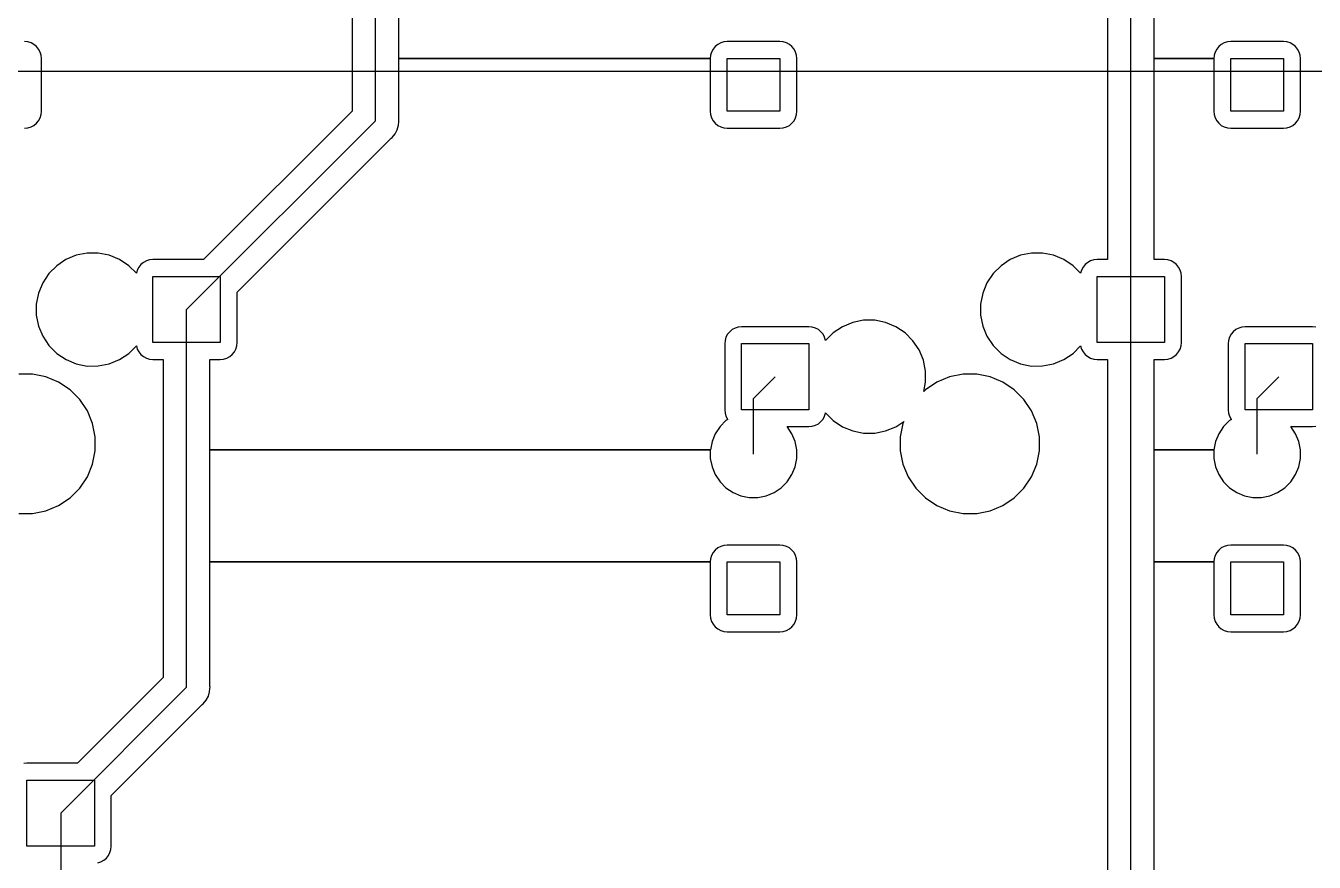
# Model space of a CAD drawing. Extents: x -29462 to 42578, y -23213 to 32194.
# Drawn here: x 34381 to 39796, y -18727 to -15211 of the extents above; entities that cross this region are included whole.
import ezdxf

# ---------------------------------------------------------------- set-up
doc = ezdxf.new("R2010")
doc.units = 0

msp = doc.modelspace()

# ---------------------------------------------------------------- linework, layer by layer
at = {"layer": 'Layer 1'}
for p, q in [((39025.1, -19049.8), (39025.1, -12170.7)), ((35850.1, -15610.1), (35850.1, -14287.3)), ((35751.9, -14497.1), (35751.9, -15569.5)), ((38926.9, -14497.1), (38926.9, -16194.2)), ((35948.6, -15348.5), (35948.6, -14877.2)), ((39123.6, -15348.5), (39123.6, -14877.2)), ((34389.30897, -15278.96043), (34375.48007, -15277.60576)), ((34402.57337, -15282.9962), (34389.30897, -15278.96043)), ((34414.99117, -15289.54375), (34402.57337, -15282.9962)), ((34425.71557, -15298.3773), (34414.99117, -15289.54375)), ((34434.46445, -15309.1017), (34425.71557, -15298.3773)), ((34440.95556, -15321.3784), (34434.46445, -15309.1017)), ((34445.18889, -15334.6711), (34440.95556, -15321.3784)), ((37262.92451, -15321.37264), (37258.9734, -15334.66534)), ((37269.41562, -15309.09594), (37262.92451, -15321.37264)), ((37278.1645, -15298.37154), (37269.41562, -15309.09594)), ((37288.8889, -15289.53799), (37278.1645, -15298.37154)), ((37301.3067, -15282.99044), (37288.8889, -15289.53799)), ((37314.5711, -15278.95467), (37301.3067, -15282.99044)), ((37328.4, -15277.6), (37314.5711, -15278.95467)), ((37550.48007, -15277.60576), (37328.4, -15277.6)), ((37564.30897, -15278.96043), (37550.48007, -15277.60576)), ((37577.57337, -15282.9962), (37564.30897, -15278.96043)), ((37589.99117, -15289.54375), (37577.57337, -15282.9962)), ((37600.71557, -15298.3773), (37589.99117, -15289.54375)), ((37609.46445, -15309.1017), (37600.71557, -15298.3773)), ((37615.95556, -15321.3784), (37609.46445, -15309.1017)), ((37620.18889, -15334.6711), (37615.95556, -15321.3784)), ((39379.52451, -15321.37264), (39375.5734, -15334.66534)), ((39386.01562, -15309.09594), (39379.52451, -15321.37264)), ((39394.7645, -15298.37154), (39386.01562, -15309.09594)), ((39405.4889, -15289.53799), (39394.7645, -15298.37154)), ((39417.9067, -15282.99044), (39405.4889, -15289.53799)), ((39431.1711, -15278.95467), (39417.9067, -15282.99044)), ((39445, -15277.6), (39431.1711, -15278.95467)), ((39667.18007, -15277.60576), (39445, -15277.6)), ((39681.00897, -15278.96043), (39667.18007, -15277.60576)), ((39694.27337, -15282.9962), (39681.00897, -15278.96043)), ((39706.69117, -15289.54375), (39694.27337, -15282.9962)), ((39717.41557, -15298.3773), (39706.69117, -15289.54375)), ((39726.16445, -15309.1017), (39717.41557, -15298.3773)), ((39732.65556, -15321.3784), (39726.16445, -15309.1017)), ((39736.88889, -15334.6711), (39732.65556, -15321.3784)), ((34446.6, -15348.5), (34445.18889, -15334.6711)), ((34446.61993, -15570.70576), (34446.6, -15348.5)), ((37257.56229, -15348.49424), (35948.6, -15348.5)), ((35948.6, -15605.41978), (35948.6, -15348.5)), ((35948.6, -15348.5), (37257.5, -15348.5)), ((37257.5, -15348.5), (37257.5, -15570.7)), ((37258.9734, -15334.66534), (37257.56229, -15348.49424)), ((37328.4, -15570.7), (37328.4, -15348.5)), ((37328.4, -15348.5), (37550.5, -15348.5)), ((37550.5, -15348.5), (37550.5, -15570.7)), ((37621.6, -15348.5), (37620.18889, -15334.6711)), ((37621.61993, -15570.70576), (37621.6, -15348.5)), ((39374.16229, -15348.49424), (39123.6, -15348.5)), ((39123.6, -16194.2), (39123.6, -15348.5)), ((39123.6, -15348.5), (39374.2, -15348.5)), ((39375.5734, -15334.66534), (39374.16229, -15348.49424)), ((39374.2, -15348.5), (39374.2, -15570.7)), ((39445, -15570.7), (39445, -15348.5)), ((39445, -15348.5), (39667.1, -15348.5)), ((39667.1, -15348.5), (39667.1, -15570.7)), ((39738.3, -15348.5), (39736.88889, -15334.6711)), ((39738.21993, -15570.70576), (39738.3, -15348.5)), ((4404.28, -15402.5), (42577.9, -15402.5)), ((34440.97549, -15597.82736), (34445.20882, -15584.53466)), ((34445.20882, -15584.53466), (34446.61993, -15570.70576)), ((35751.9, -15569.5), (35127.343, -16194.198)), ((37257.5, -15570.7), (37258.91111, -15584.5289)), ((37258.91111, -15584.5289), (37262.86222, -15597.8216)), ((37550.5, -15570.7), (37328.4, -15570.7)), ((37615.97549, -15597.82736), (37620.20882, -15584.53466)), ((37620.20882, -15584.53466), (37621.61993, -15570.70576)), ((39374.2, -15570.7), (39375.61111, -15584.5289)), ((39375.61111, -15584.5289), (39379.56222, -15597.8216)), ((39667.1, -15570.7), (39445, -15570.7)), ((39732.57549, -15597.82736), (39736.80882, -15584.53466)), ((39736.80882, -15584.53466), (39738.21993, -15570.70576)), ((34375.5, -15641.6), (34389.3289, -15640.24533)), ((34389.3289, -15640.24533), (34402.5933, -15636.20956)), ((34402.5933, -15636.20956), (34415.0111, -15629.66201)), ((34415.0111, -15629.66201), (34425.7355, -15620.82846)), ((34425.7355, -15620.82846), (34434.48438, -15610.10406)), ((34434.48438, -15610.10406), (34440.97549, -15597.82736)), ((35056.5, -16404), (35850.108, -15610.11)), ((35932.50369, -15665.16198), (35941.53479, -15648.05928)), ((35941.53479, -15648.05928), (35947.17923, -15629.54548)), ((35947.17923, -15629.54548), (35948.59034, -15615.09568)), ((35948.59034, -15615.09568), (35948.6, -15615.1)), ((35949.164444, -15610.24578), (35948.6, -15605.41978)), ((35948.6, -15615.1), (35949.164444, -15610.24578)), ((37262.86222, -15597.8216), (37269.35333, -15610.0983)), ((37269.35333, -15610.0983), (37278.10221, -15620.8227)), ((37278.10221, -15620.8227), (37288.82661, -15629.65625)), ((37288.82661, -15629.65625), (37301.24441, -15636.2038)), ((37301.24441, -15636.2038), (37314.50881, -15640.23957)), ((37314.50881, -15640.23957), (37328.33771, -15641.59424)), ((37328.33771, -15641.59424), (37550.5, -15641.6)), ((37550.5, -15641.6), (37564.3289, -15640.24533)), ((37564.3289, -15640.24533), (37577.5933, -15636.20956)), ((37577.5933, -15636.20956), (37590.0111, -15629.66201)), ((37590.0111, -15629.66201), (37600.7355, -15620.82846)), ((37600.7355, -15620.82846), (37609.48438, -15610.10406)), ((37609.48438, -15610.10406), (37615.97549, -15597.82736)), ((39379.56222, -15597.8216), (39386.05333, -15610.0983)), ((39386.05333, -15610.0983), (39394.80221, -15620.8227)), ((39394.80221, -15620.8227), (39405.52661, -15629.65625)), ((39405.52661, -15629.65625), (39417.94441, -15636.2038)), ((39417.94441, -15636.2038), (39431.20881, -15640.23957)), ((39431.20881, -15640.23957), (39445.03771, -15641.59424)), ((39445.03771, -15641.59424), (39667.1, -15641.6)), ((39667.1, -15641.6), (39680.9289, -15640.24533)), ((39680.9289, -15640.24533), (39694.1933, -15636.20956)), ((39694.1933, -15636.20956), (39706.6111, -15629.66201)), ((39706.6111, -15629.66201), (39717.3355, -15620.82846)), ((39717.3355, -15620.82846), (39726.08438, -15610.10406)), ((39726.08438, -15610.10406), (39732.57549, -15597.82736)), ((35269, -16330.5), (35916.417, -15683.196)), ((35916.417, -15683.196), (35920.08589, -15680.11978)), ((35920.08589, -15680.11978), (35932.50369, -15665.16198)), ((34592.7978, -16175.91577), (34549.6178, -16193.80867)), ((34638.8, -16166.8), (34592.7978, -16175.91577)), ((34685.3801, -16166.75113), (34638.8, -16166.8)), ((34731.3823, -16175.8669), (34685.3801, -16166.75113)), ((34774.5623, -16193.7598), (34731.3823, -16175.8669)), ((38561.68, -16175.91577), (38518.5, -16193.80867)), ((38607.4, -16166.8), (38561.68, -16175.91577)), ((38654.2623, -16166.75113), (38607.4, -16166.8)), ((38699.9823, -16175.8669), (38654.2623, -16166.75113)), ((38743.1623, -16193.7598), (38699.9823, -16175.8669)), ((34510.9534, -16219.74487), (34477.9334, -16252.79307)), ((34549.6178, -16193.80867), (34510.9534, -16219.74487)), ((34813.2267, -16219.696), (34774.5623, -16193.7598)), ((34845.4, -16251.7), (34813.2267, -16219.696)), ((34849.32451, -16237.97264), (34845.3734, -16251.26534)), ((34855.81562, -16225.72424), (34849.32451, -16237.97264)), ((34864.5645, -16214.97154), (34855.81562, -16225.72424)), ((34875.5712, -16206.13799), (34864.5645, -16214.97154)), ((34887.7067, -16199.59044), (34875.5712, -16206.13799)), ((34900.9711, -16195.55467), (34887.7067, -16199.59044)), ((34914.8, -16194.2), (34900.9711, -16195.55467)), ((35127.343, -16194.198), (34914.8, -16194.2)), ((38479.5534, -16219.74487), (38446.5334, -16252.79307)), ((38518.5, -16193.80867), (38479.5534, -16219.74487)), ((38782.1089, -16219.696), (38743.1623, -16193.7598)), ((38814, -16251.7), (38782.1089, -16219.696)), ((38817.94229, -16237.97264), (38813.99118, -16251.26534)), ((38824.71562, -16225.72424), (38817.94229, -16237.97264)), ((38833.4645, -16214.97154), (38824.71562, -16225.72424)), ((38844.1889, -16206.13799), (38833.4645, -16214.97154)), ((38856.3244, -16199.59044), (38844.1889, -16206.13799)), ((38869.8711, -16195.55467), (38856.3244, -16199.59044)), ((38883.7, -16194.2), (38869.8711, -16195.55467)), ((38926.9, -16194.2), (38883.7, -16194.2)), ((39167.06237, -16194.20576), (39123.6, -16194.2)), ((39180.89127, -16195.56043), (39167.06237, -16194.20576)), ((39194.15567, -16199.5962), (39180.89127, -16195.56043)), ((39206.29117, -16206.14375), (39194.15567, -16199.5962)), ((39217.01557, -16214.9773), (39206.29117, -16206.14375)), ((39225.76445, -16225.73), (39217.01557, -16214.9773)), ((39232.53778, -16237.9784), (39225.76445, -16225.73)), ((39236.48889, -16251.2711), (39232.53778, -16237.9784)), ((34451.969, -16291.65507), (34433.9068, -16334.83507)), ((34477.9334, -16252.79307), (34451.969, -16291.65507)), ((34845.3734, -16251.26534), (34845.4, -16251.7)), ((34914.8, -16542.9), (34914.8, -16265.1)), ((34914.8, -16265.1), (35198.2, -16265.1)), ((35198.2, -16265.1), (35198.2, -16542.9)), ((38420.569, -16291.65507), (38402.789, -16334.83507)), ((38446.5334, -16252.79307), (38420.569, -16291.65507)), ((38813.99118, -16251.26534), (38814, -16251.7)), ((38883.7, -16542.9), (38883.7, -16265.1)), ((38883.7, -16265.1), (39167.1, -16265.1)), ((39167.1, -16265.1), (39167.1, -16542.9)), ((39237.9, -16265.1), (39236.48889, -16251.2711)), ((39237.93763, -16542.90576), (39237.9, -16265.1)), ((34433.9068, -16334.83507), (34424.8757, -16380.66797)), ((35269.03771, -16542.90576), (35269, -16330.5)), ((38402.789, -16334.83507), (38393.47567, -16380.66797)), ((34424.8757, -16380.66797), (34424.9, -16427.4)), ((35056.5, -17991.5), (35056.5, -16404)), ((38393.47567, -16380.66797), (38393.5, -16427.4)), ((34424.9, -16427.4), (34433.9311, -16473.2329)), ((37856.18, -16458.11577), (37813, -16476.00867)), ((37901.9, -16449), (37856.18, -16458.11577)), ((37948.6579, -16449.03203), (37901.9, -16449)), ((37994.3779, -16458.1478), (37948.6579, -16449.03203)), ((38037.5579, -16476.0407), (37994.3779, -16458.1478)), ((38393.5, -16427.4), (38402.81333, -16473.2329)), ((34433.9311, -16473.2329), (34451.9933, -16516.4129)), ((34451.9933, -16516.4129), (34477.9577, -16555.2749)), ((37330.1157, -16508.02424), (37323.62459, -16520.27264)), ((37339.1468, -16497.27154), (37330.1157, -16508.02424)), ((37349.8712, -16488.43799), (37339.1468, -16497.27154)), ((37362.0067, -16481.89044), (37349.8712, -16488.43799)), ((37375.2711, -16477.85467), (37362.0067, -16481.89044)), ((37389.1, -16476.5), (37375.2711, -16477.85467)), ((37672.39118, -16476.43466), (37389.1, -16476.5)), ((37686.22008, -16477.78933), (37672.39118, -16476.43466)), ((37699.48448, -16481.8251), (37686.22008, -16477.78933)), ((37711.90228, -16488.37265), (37699.48448, -16481.8251)), ((37722.62668, -16497.2062), (37711.90228, -16488.37265)), ((37731.37556, -16507.9589), (37722.62668, -16497.2062)), ((37737.86667, -16520.2073), (37731.37556, -16507.9589)), ((37774.0534, -16501.94487), (37742.1623, -16533.94887)), ((37813, -16476.00867), (37774.0534, -16501.94487)), ((38076.5045, -16501.9769), (38037.5579, -16476.0407)), ((38109.5245, -16535.0251), (38076.5045, -16501.9769)), ((38402.81333, -16473.2329), (38420.59333, -16516.4129)), ((38420.59333, -16516.4129), (38446.55773, -16555.2749)), ((39446.7157, -16508.02424), (39440.22459, -16520.27264)), ((39455.7468, -16497.27154), (39446.7157, -16508.02424)), ((39466.4712, -16488.43799), (39455.7468, -16497.27154)), ((39478.6067, -16481.89044), (39466.4712, -16488.43799)), ((39491.8711, -16477.85467), (39478.6067, -16481.89044)), ((39505.7, -16476.5), (39491.8711, -16477.85467)), ((39789.09118, -16476.43466), (39505.7, -16476.5)), ((39802.92008, -16477.78933), (39789.09118, -16476.43466)), ((34477.9577, -16555.2749), (34510.9777, -16588.2949)), ((34813.2466, -16588.22693), (34845.4199, -16556.25113)), ((34845.4199, -16556.25113), (34845.4, -16556.7)), ((34845.4, -16556.7), (34849.35111, -16569.9927)), ((34849.35111, -16569.9927), (34855.84222, -16582.2411)), ((35198.2, -16542.9), (34914.8, -16542.9)), ((35257.18438, -16582.27576), (35263.67549, -16570.02736)), ((35263.67549, -16570.02736), (35267.6266, -16556.73466)), ((35267.6266, -16556.73466), (35269.03771, -16542.90576)), ((37318.26237, -16547.39424), (37318.2, -16825.1)), ((37319.67348, -16533.56534), (37318.26237, -16547.39424)), ((37323.62459, -16520.27264), (37319.67348, -16533.56534)), ((37389.1, -16825.1), (37389.1, -16547.3)), ((37389.1, -16547.3), (37672.4, -16547.3)), ((37672.4, -16547.3), (37672.4, -16825.1)), ((37742.1, -16533.5), (37737.86667, -16520.2073)), ((37742.1623, -16533.94887), (37742.1, -16533.5)), ((38135.4889, -16573.8871), (38109.5245, -16535.0251)), ((38446.55773, -16555.2749), (38479.57773, -16588.2949)), ((38782.1466, -16588.22693), (38814.0377, -16556.25113)), ((38814.0377, -16556.25113), (38814, -16556.7)), ((38814, -16556.7), (38817.95111, -16569.9927)), ((38817.95111, -16569.9927), (38824.72444, -16582.2411)), ((39167.1, -16542.9), (38883.7, -16542.9)), ((39225.80208, -16582.27576), (39232.57541, -16570.02736)), ((39232.57541, -16570.02736), (39236.52652, -16556.73466)), ((39236.52652, -16556.73466), (39237.93763, -16542.90576)), ((39436.27348, -16533.56534), (39434.86237, -16547.39424)), ((39434.86237, -16547.39424), (39434.9, -16825.1)), ((39440.22459, -16520.27264), (39436.27348, -16533.56534)), ((39505.7, -16825.1), (39505.7, -16547.3)), ((39505.7, -16547.3), (39789.1, -16547.3)), ((39789.1, -16547.3), (39789.1, -16825.1)), ((34510.9777, -16588.2949), (34549.6421, -16614.2593)), ((34549.6421, -16614.2593), (34592.8221, -16632.1522)), ((34731.4022, -16632.08423), (34774.5822, -16614.19133)), ((34774.5822, -16614.19133), (34813.2466, -16588.22693)), ((34855.84222, -16582.2411), (34864.5911, -16592.9938)), ((34864.5911, -16592.9938), (34875.5978, -16601.79913)), ((34875.5978, -16601.79913), (34887.7333, -16608.3749)), ((34887.7333, -16608.3749), (34900.9977, -16612.41067)), ((34900.9977, -16612.41067), (34914.8266, -16613.76534)), ((34914.8266, -16613.76534), (34958.3, -16613.8)), ((34958.3, -16613.8), (34958.3, -17950.8)), ((35154.7, -16993.9), (35154.7, -16613.8)), ((35154.7, -16613.8), (35198.2, -16613.8)), ((35198.2, -16613.8), (35212.0289, -16612.44533)), ((35212.0289, -16612.44533), (35225.2933, -16608.40956)), ((35225.2933, -16608.40956), (35237.7111, -16601.83379)), ((35237.7111, -16601.83379), (35248.4355, -16593.02846)), ((35248.4355, -16593.02846), (35257.18438, -16582.27576)), ((38153.2689, -16617.0671), (38135.4889, -16573.8871)), ((38162.3, -16662.9), (38153.2689, -16617.0671)), ((38479.57773, -16588.2949), (38518.52433, -16614.2593)), ((38518.52433, -16614.2593), (38561.70433, -16632.1522)), ((38700.02, -16632.08423), (38743.2, -16614.19133)), ((38743.2, -16614.19133), (38782.1466, -16588.22693)), ((38824.72444, -16582.2411), (38833.47332, -16592.9938)), ((38833.47332, -16592.9938), (38844.19772, -16601.79913)), ((38844.19772, -16601.79913), (38856.33322, -16608.3749)), ((38856.33322, -16608.3749), (38869.87992, -16612.41067)), ((38869.87992, -16612.41067), (38883.70882, -16613.76534)), ((38883.70882, -16613.76534), (38926.9, -16613.8)), ((38926.9, -16613.8), (38926.9, -18840.1)), ((39123.6, -16993.9), (39123.6, -16613.8)), ((39123.6, -16613.8), (39167.1, -16613.8)), ((39167.1, -16613.8), (39180.9289, -16612.44533)), ((39180.9289, -16612.44533), (39194.1933, -16608.40956)), ((39194.1933, -16608.40956), (39206.3288, -16601.83379)), ((39206.3288, -16601.83379), (39217.0532, -16593.02846)), ((39217.0532, -16593.02846), (39225.80208, -16582.27576)), ((34408.8224, -16675.6377), (34350.9, -16675.7)), ((34465.2668, -16686.8984), (34408.8224, -16675.6377)), ((34592.8221, -16632.1522), (34638.8243, -16641.26797)), ((34638.8243, -16641.26797), (34685.4, -16641.2)), ((34685.4, -16641.2), (34731.4022, -16632.08423)), ((38162.32022, -16709.62314), (38162.3, -16662.9)), ((38319.8, -16675.7), (38263.0734, -16686.9607)), ((38377.4225, -16675.6377), (38319.8, -16675.7)), ((38434.1491, -16686.8984), (38377.4225, -16675.6377)), ((38561.70433, -16632.1522), (38607.42433, -16641.26797)), ((38607.42433, -16641.26797), (38654.3, -16641.2)), ((38654.3, -16641.2), (38700.02, -16632.08423)), ((34518.6068, -16708.9682), (34465.2668, -16686.8984)), ((34566.5845, -16741.0004), (34518.6068, -16708.9682)), ((37439.3, -16777.4), (37530.7399, -16686.2423)), ((38154.70023, -16748.23114), (38162.32022, -16709.62314)), ((38210.0157, -16709.0305), (38162.038, -16741.0627)), ((38263.0734, -16686.9607), (38210.0157, -16709.0305)), ((38487.2068, -16708.9682), (38434.1491, -16686.8984)), ((38535.1845, -16741.0004), (38487.2068, -16708.9682)), ((39556, -16777.4), (39647.4399, -16686.2423)), ((34607.2245, -16781.7815), (34566.5845, -16741.0004)), ((34639.3978, -16829.7592), (34607.2245, -16781.7815)), ((37439.3, -17011.6), (37439.3, -16777.4)), ((38162.038, -16741.0627), (38154.70023, -16748.23114)), ((38576.1067, -16781.7815), (38535.1845, -16741.0004)), ((38607.9978, -16829.7592), (38576.1067, -16781.7815)), ((39556, -17011.6), (39556, -16777.4)), ((34661.4111, -16883.0145), (34639.3978, -16829.7592)), ((37318.2, -16825.1), (37319.61111, -16838.9289)), ((37319.61111, -16838.9289), (37323.56222, -16852.2216)), ((37672.4, -16825.1), (37389.1, -16825.1)), ((37737.87549, -16852.22736), (37742.10882, -16838.93466)), ((37742.10882, -16838.93466), (37742.1, -16838.5)), ((37742.1, -16838.5), (37773.9911, -16870.4758)), ((38630.0111, -16883.0145), (38607.9978, -16829.7592)), ((39434.9, -16825.1), (39436.31111, -16838.9289)), ((39436.31111, -16838.9289), (39440.26222, -16852.2216)), ((39789.1, -16825.1), (39505.7, -16825.1)), ((34672.7, -16939.6), (34661.4111, -16883.0145)), ((37298.44443, -16895.96596), (37278.40663, -16925.71216)), ((37323.56223, -16870.65066), (37298.44443, -16895.96596)), ((37323.56222, -16852.2216), (37330.05333, -16864.47)), ((37331.18222, -16865.65533), (37323.56223, -16870.65066)), ((37330.05333, -16864.47), (37331.18222, -16865.65533)), ((37580.64227, -16896.0254), (37672.4, -16896)), ((37600.39777, -16925.7434), (37580.64227, -16896.0254)), ((37672.4, -16896), (37686.2289, -16894.64533)), ((37686.2289, -16894.64533), (37699.4933, -16890.60956)), ((37699.4933, -16890.60956), (37711.9111, -16884.03379)), ((37711.9111, -16884.03379), (37722.6355, -16875.22846)), ((37722.6355, -16875.22846), (37731.38438, -16864.47576)), ((37731.38438, -16864.47576), (37737.87549, -16852.22736)), ((37773.9911, -16870.4758), (37812.9377, -16896.4402)), ((38037.6, -16896.49133), (38070.62, -16874.42153)), ((38066.95111, -16883.08575), (38055.94441, -16939.67125)), ((38070.62, -16874.42153), (38066.95111, -16883.08575)), ((38641.3, -16939.6), (38630.0111, -16883.0145)), ((39415.14443, -16895.96596), (39395.10663, -16925.71216)), ((39440.26223, -16870.65066), (39415.14443, -16895.96596)), ((39440.26222, -16852.2216), (39446.75333, -16864.47)), ((39447.88222, -16865.65533), (39440.26223, -16870.65066)), ((39446.75333, -16864.47), (39447.88222, -16865.65533)), ((39697.34227, -16896.0254), (39789.1, -16896)), ((39717.09777, -16925.7434), (39697.34227, -16896.0254)), ((39789.1, -16896), (39802.9289, -16894.64533)), ((34672.6776, -16997.266), (34672.7, -16939.6)), ((37278.40663, -16925.71216), (37264.85993, -16958.76036)), ((37614.22667, -16958.7916), (37600.39777, -16925.7434)), ((37812.9377, -16896.4402), (37856.1177, -16914.3331)), ((37856.1177, -16914.3331), (37901.8377, -16923.44887)), ((37901.8377, -16923.44887), (37948.7, -16923.5)), ((37948.7, -16923.5), (37994.42, -16914.38423)), ((37994.42, -16914.38423), (38037.6, -16896.49133)), ((38055.94441, -16939.67125), (38055.9, -16997.3)), ((38641.2775, -16997.266), (38641.3, -16939.6)), ((39395.10663, -16925.71216), (39381.55993, -16958.76036)), ((39730.92667, -16958.7916), (39717.09777, -16925.7434)), ((34661.3887, -17053.8233), (34672.6776, -16997.266)), ((37257.80438, -16993.86876), (35154.7, -16993.9)), ((35154.7, -17465.1), (35154.7, -16993.9)), ((35154.7, -16993.9), (37257.8, -16993.9)), ((37257.8, -16993.9), (37257.8, -17029.7)), ((37264.85993, -16958.76036), (37257.80438, -16993.86876)), ((37621, -16993.9), (37614.22667, -16958.7916)), ((37621.08873, -17029.72662), (37621, -16993.9)), ((38055.9, -16997.3), (38066.9067, -17053.8573)), ((38629.9886, -17053.8233), (38641.2775, -16997.266)), ((39374.50438, -16993.86876), (39123.6, -16993.9)), ((39123.6, -17465.1), (39123.6, -16993.9)), ((39123.6, -16993.9), (39374.5, -16993.9)), ((39374.5, -16993.9), (39374.5, -17029.7)), ((39381.55993, -16958.76036), (39374.50438, -16993.86876)), ((39737.7, -16993.9), (39730.92667, -16958.7916)), ((39737.68873, -17029.72662), (39737.7, -16993.9)), ((34639.3754, -17107.1068), (34661.3887, -17053.8233)), ((37257.8, -17029.7), (37264.85555, -17064.8084)), ((37614.3154, -17064.83502), (37621.08873, -17029.72662)), ((38066.9067, -17053.8573), (38089.2022, -17107.1408)), ((38607.9753, -17107.1068), (38629.9886, -17053.8233)), ((39374.5, -17029.7), (39381.55555, -17064.8084)), ((39730.9154, -17064.83502), (39737.68873, -17029.72662)), ((34607.2021, -17155.0845), (34639.3754, -17107.1068)), ((37264.85555, -17064.8084), (37278.40225, -17097.8566)), ((37278.40225, -17097.8566), (37298.44005, -17127.6028)), ((37580.731, -17127.62942), (37600.4865, -17097.88322)), ((37600.4865, -17097.88322), (37614.3154, -17064.83502)), ((38089.2022, -17107.1408), (38121.0933, -17155.1185)), ((38576.0842, -17155.0845), (38607.9753, -17107.1068)), ((39381.55555, -17064.8084), (39395.10225, -17097.8566)), ((39395.10225, -17097.8566), (39415.14005, -17127.6028)), ((39697.331, -17127.62942), (39717.0865, -17097.88322)), ((39717.0865, -17097.88322), (39730.9154, -17064.83502)), ((34566.5621, -17195.8374), (34607.2021, -17155.0845)), ((37298.44005, -17127.6028), (37323.55785, -17152.9181)), ((37323.55785, -17152.9181), (37353.47335, -17172.7865)), ((37525.6977, -17172.81312), (37555.331, -17152.94472)), ((37555.331, -17152.94472), (37580.731, -17127.62942)), ((38121.0933, -17155.1185), (38162.0155, -17195.8714)), ((38535.162, -17195.8374), (38576.0842, -17155.0845)), ((39415.14005, -17127.6028), (39440.25785, -17152.9181)), ((39440.25785, -17152.9181), (39470.17335, -17172.7865)), ((39642.2977, -17172.81312), (39671.931, -17152.94472)), ((39671.931, -17152.94472), (39697.331, -17127.62942)), ((34518.5844, -17227.8978), (34566.5621, -17195.8374)), ((37353.47335, -17172.7865), (37386.49335, -17186.5025)), ((37386.49335, -17186.5025), (37421.48885, -17193.47338)), ((37421.48885, -17193.47338), (37457.4, -17193.5)), ((37457.4, -17193.5), (37492.3955, -17186.52912)), ((37492.3955, -17186.52912), (37525.6977, -17172.81312)), ((38162.0155, -17195.8714), (38209.9932, -17227.9318)), ((38487.1843, -17227.8978), (38535.162, -17195.8374)), ((39470.17335, -17172.7865), (39503.19335, -17186.5025)), ((39503.19335, -17186.5025), (39538.18885, -17193.47338)), ((39538.18885, -17193.47338), (39574, -17193.5)), ((39574, -17193.5), (39608.9955, -17186.52912)), ((39608.9955, -17186.52912), (39642.2977, -17172.81312)), ((34350.9776, -17261.234), (34408.8, -17261.2)), ((34408.8, -17261.2), (34465.2444, -17249.9676)), ((34465.2444, -17249.9676), (34518.5844, -17227.8978)), ((38209.9932, -17227.9318), (38263.0509, -17250.0016)), ((38263.0509, -17250.0016), (38319.7775, -17261.234)), ((38319.7775, -17261.234), (38377.4, -17261.2)), ((38377.4, -17261.2), (38434.1266, -17249.9676)), ((38434.1266, -17249.9676), (38487.1843, -17227.8978)), ((37269.41562, -17425.69594), (37262.92451, -17437.97264)), ((37278.1645, -17414.97154), (37269.41562, -17425.69594)), ((37288.8889, -17406.13799), (37278.1645, -17414.97154)), ((37301.3067, -17399.59044), (37288.8889, -17406.13799)), ((37314.5711, -17395.55467), (37301.3067, -17399.59044)), ((37328.4, -17394.2), (37314.5711, -17395.55467)), ((37550.48007, -17394.20576), (37328.4, -17394.2)), ((37564.30897, -17395.56043), (37550.48007, -17394.20576)), ((37577.57337, -17399.5962), (37564.30897, -17395.56043)), ((37589.99117, -17406.14375), (37577.57337, -17399.5962)), ((37600.71557, -17414.9773), (37589.99117, -17406.14375)), ((37609.46445, -17425.7017), (37600.71557, -17414.9773)), ((37615.95556, -17437.9784), (37609.46445, -17425.7017)), ((39386.01562, -17425.69594), (39379.52451, -17437.97264)), ((39394.7645, -17414.97154), (39386.01562, -17425.69594)), ((39405.4889, -17406.13799), (39394.7645, -17414.97154)), ((39417.9067, -17399.59044), (39405.4889, -17406.13799)), ((39431.1711, -17395.55467), (39417.9067, -17399.59044)), ((39445, -17394.2), (39431.1711, -17395.55467)), ((39667.18007, -17394.20576), (39445, -17394.2)), ((39681.00897, -17395.56043), (39667.18007, -17394.20576)), ((39694.27337, -17399.5962), (39681.00897, -17395.56043)), ((39706.69117, -17406.14375), (39694.27337, -17399.5962)), ((39717.41557, -17414.9773), (39706.69117, -17406.14375)), ((39726.16445, -17425.7017), (39717.41557, -17414.9773)), ((39732.65556, -17437.9784), (39726.16445, -17425.7017)), ((37257.56229, -17465.09424), (35154.7, -17465.1)), ((35154.7, -17986.71978), (35154.7, -17465.1)), ((35154.7, -17465.1), (37257.5, -17465.1)), ((37257.5, -17465.1), (37257.5, -17687.4)), ((37258.9734, -17451.26534), (37257.56229, -17465.09424)), ((37262.92451, -17437.97264), (37258.9734, -17451.26534)), ((37328.4, -17687.4), (37328.4, -17465.1)), ((37328.4, -17465.1), (37550.5, -17465.1)), ((37550.5, -17465.1), (37550.5, -17687.4)), ((37620.18889, -17451.2711), (37615.95556, -17437.9784)), ((37621.6, -17465.1), (37620.18889, -17451.2711)), ((37621.61993, -17687.30576), (37621.6, -17465.1)), ((39374.16229, -17465.09424), (39123.6, -17465.1)), ((39123.6, -18840.1), (39123.6, -17465.1)), ((39123.6, -17465.1), (39374.2, -17465.1)), ((39375.5734, -17451.26534), (39374.16229, -17465.09424)), ((39374.2, -17465.1), (39374.2, -17687.4)), ((39379.52451, -17437.97264), (39375.5734, -17451.26534)), ((39445, -17687.4), (39445, -17465.1)), ((39445, -17465.1), (39667.1, -17465.1)), ((39667.1, -17465.1), (39667.1, -17687.4)), ((39736.88889, -17451.2711), (39732.65556, -17437.9784)), ((39738.3, -17465.1), (39736.88889, -17451.2711)), ((39738.21993, -17687.30576), (39738.3, -17465.1)), ((37257.5, -17687.4), (37258.91111, -17701.2289)), ((37258.91111, -17701.2289), (37262.86222, -17714.5216)), ((37550.5, -17687.4), (37328.4, -17687.4)), ((37615.97549, -17714.42736), (37620.20882, -17701.13466)), ((37620.20882, -17701.13466), (37621.61993, -17687.30576)), ((39374.2, -17687.4), (39375.61111, -17701.2289)), ((39375.61111, -17701.2289), (39379.56222, -17714.5216)), ((39667.1, -17687.4), (39445, -17687.4)), ((39732.57549, -17714.42736), (39736.80882, -17701.13466)), ((39736.80882, -17701.13466), (39738.21993, -17687.30576)), ((37262.86222, -17714.5216), (37269.35333, -17726.7983)), ((37269.35333, -17726.7983), (37278.10221, -17737.5227)), ((37278.10221, -17737.5227), (37288.82661, -17746.35625)), ((37288.82661, -17746.35625), (37301.24441, -17752.9038)), ((37301.24441, -17752.9038), (37314.50881, -17756.93957)), ((37314.50881, -17756.93957), (37328.33771, -17758.29424)), ((37328.33771, -17758.29424), (37550.5, -17758.2)), ((37550.5, -17758.2), (37564.3289, -17756.84533)), ((37564.3289, -17756.84533), (37577.5933, -17752.80956)), ((37577.5933, -17752.80956), (37590.0111, -17746.26201)), ((37590.0111, -17746.26201), (37600.7355, -17737.42846)), ((37600.7355, -17737.42846), (37609.48438, -17726.70406)), ((37609.48438, -17726.70406), (37615.97549, -17714.42736)), ((39379.56222, -17714.5216), (39386.05333, -17726.7983)), ((39386.05333, -17726.7983), (39394.80221, -17737.5227)), ((39394.80221, -17737.5227), (39405.52661, -17746.35625)), ((39405.52661, -17746.35625), (39417.94441, -17752.9038)), ((39417.94441, -17752.9038), (39431.20881, -17756.93957)), ((39431.20881, -17756.93957), (39445.03771, -17758.29424)), ((39445.03771, -17758.29424), (39667.1, -17758.2)), ((39667.1, -17758.2), (39680.9289, -17756.84533)), ((39680.9289, -17756.84533), (39694.1933, -17752.80956)), ((39694.1933, -17752.80956), (39706.6111, -17746.26201)), ((39706.6111, -17746.26201), (39717.3355, -17737.42846)), ((39717.3355, -17737.42846), (39726.08438, -17726.70406)), ((39726.08438, -17726.70406), (39732.57549, -17714.42736)), ((34958.3, -17950.8), (34598.185, -18310.915)), ((34527.3, -18520.7), (35056.466, -17991.534)), ((35138.57961, -18046.44498), (35147.89294, -18029.34228)), ((35147.89294, -18029.34228), (35153.25516, -18010.82848)), ((35153.25516, -18010.82848), (35154.66627, -17996.37868)), ((35154.66627, -17996.37868), (35154.7, -17996.4)), ((35155.264444, -17991.54578), (35154.7, -17986.71978)), ((35154.7, -17996.4), (35155.264444, -17991.54578)), ((34739.8, -18447.2), (35122.493, -18064.479)), ((35122.493, -18064.479), (35126.44411, -18061.40278)), ((35126.44411, -18061.40278), (35138.57961, -18046.44498)), ((34385.6, -18310.9), (34371.7711, -18312.25467)), ((34598.185, -18310.915), (34385.6, -18310.9)), ((34385.6, -18659.6), (34385.6, -18381.8)), ((34385.6, -18381.8), (34669, -18381.8)), ((34669, -18381.8), (34669, -18659.6)), ((34739.83771, -18659.60576), (34739.8, -18447.2)), ((34527.3, -18520.7), (34527.3, -18785.1)), ((34669, -18659.6), (34385.6, -18659.6)), ((34734.47549, -18686.72736), (34738.4266, -18673.43466)), ((34738.4266, -18673.43466), (34739.83771, -18659.60576)), ((34682.8289, -18729.14533), (34696.0933, -18725.10956)), ((34696.0933, -18725.10956), (34708.5111, -18718.53379)), ((34708.5111, -18718.53379), (34719.2355, -18709.72846)), ((34719.2355, -18709.72846), (34727.98438, -18698.97576)), ((34727.98438, -18698.97576), (34734.47549, -18686.72736))]:
    msp.add_line(p, q, dxfattribs=at)

doc.saveas('drawing.dxf')
